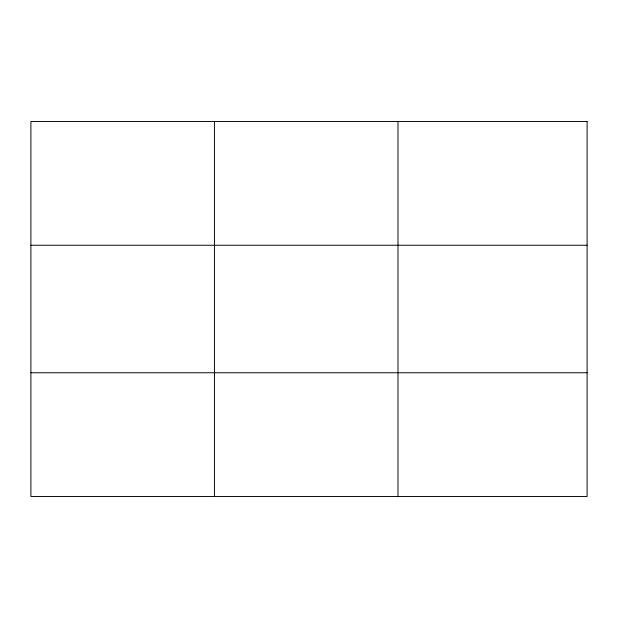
<?xml version="1.0" encoding="UTF-8"?>
<svg xmlns="http://www.w3.org/2000/svg" width="618" height="618" viewBox="0 0 618 618"><rect width="100%" height="100%" fill="white"/><g stroke="black" fill="none" stroke-linecap="round" stroke-linejoin="round"><path stroke-width="0.93" d="M214.446 121.491L214.446 496.509M397.992 121.491L397.992 496.509M30.9 245.246L587.1 245.246M30.9 372.754L587.1 372.754M587.1 121.491L587.1 496.509L30.9 496.509L30.9 121.491L587.1 121.491"/></g></svg>
